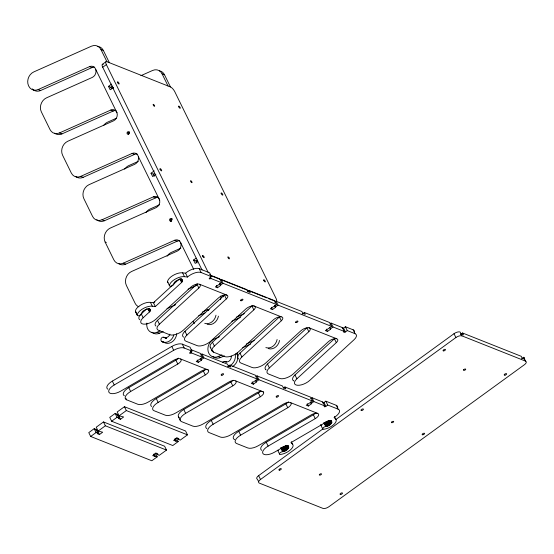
<?xml version="1.0" encoding="UTF-8"?>
<svg xmlns="http://www.w3.org/2000/svg" width="554" height="554" viewBox="0 0 554 554"><rect width="100%" height="100%" fill="white"/><g stroke="black" fill="none" stroke-linecap="round" stroke-linejoin="round"><path stroke-width="0.83" d="M342.753 328.467A1.191 0.526 -26.1 0 0 343.577 328.065L345.398 326.742L353.12 329.81L355.01 333.667A9.556 4.19 -26.1 0 1 354.041 339.734L309.7 380.439A9.556 4.19 -26.1 0 1 296.217 385.009L295.905 384.891A9.556 4.19 -26.1 0 1 296.875 378.818L336.306 342.621A5.969 2.618 -26.1 0 0 336.16 338.646A5.969 2.618 -26.1 0 0 328.404 341.659L293.274 373.908A9.556 4.19 -26.1 0 1 279.659 378.437L268.413 373.964A9.556 4.19 -26.1 0 1 269.382 367.898L308.813 331.701A5.969 2.618 -26.1 0 0 309.79 328.1L308.993 327.781A5.969 2.618 -26.1 0 0 300.912 330.738L265.775 362.988A9.556 4.19 -26.1 0 1 252.167 367.51L240.914 363.043A9.556 4.19 -26.1 0 1 241.883 356.977L281.314 320.773A5.969 2.618 -26.1 0 0 281.169 316.798A5.969 2.618 -26.1 0 0 273.413 319.81L238.282 352.06A9.556 4.19 -26.1 0 1 224.668 356.589L213.422 352.122A9.556 4.19 -26.1 0 1 214.391 346.049L253.822 309.852A5.969 2.618 -26.1 0 0 254.985 306.41L254.798 306.251A5.969 2.618 -26.1 0 0 245.921 308.89L210.79 341.139A9.556 4.19 -26.1 0 1 197.176 345.661L185.922 341.195A9.556 4.19 -26.1 0 1 186.892 335.128L226.323 298.931A5.969 2.618 -26.1 0 0 226.808 295.088L226.51 295.012A5.969 2.618 -26.1 0 0 218.421 297.962L183.291 330.212A9.556 4.19 -26.1 0 1 169.676 334.741L158.43 330.274A9.556 4.19 -26.1 0 1 159.4 324.201L198.831 288.004A5.969 2.618 -26.1 0 0 198.685 284.029A5.969 2.618 -26.1 0 0 190.929 287.041L155.799 319.291A9.556 4.19 -26.1 0 1 143.389 324.111A9.556 4.19 -26.1 0 1 143.154 317.747L149.435 311.978C153.049 306.556 141.36 309.582 141.685 313.654A2.382 1.046 -26.1 0 1 140.404 315.06L139.864 315.351A2.382 1.046 -26.1 0 1 137.35 315.364L135.418 311.369L137.337 315.212M137.309 315.226A9.556 4.19 -26.1 0 1 139.518 311.237L140.3 310.538A9.556 4.19 -26.1 0 1 152.308 306.203L155.328 306.57L181.601 282.457C185.216 277.014 173.499 280.082 173.845 284.126A2.382 1.046 -26.1 0 1 171.74 285.947A2.382 1.046 -26.1 0 1 169.51 285.836L167.585 281.841A9.556 4.19 -26.1 0 1 172.896 275.511A9.556 4.19 -26.1 0 1 182.585 272.824L185.604 273.191A9.556 4.19 -26.1 0 1 199.211 268.662L209.627 272.797L211.51 276.654L209.689 277.983A1.191 0.526 -26.1 0 0 209.391 278.884A1.191 0.526 -26.1 0 0 210.908 278.468L221.676 282.741L215.368 286.896L217.507 287.748L220.693 285.428L219.938 283.883M291.321 441.753L292.45 444.073A9.556 4.19 -26.1 0 1 288.26 451.503L287.242 452.112A9.556 4.19 -26.1 0 1 280.788 454.412L280.532 454.432A2.382 1.046 -26.1 0 1 279.818 453.137L280.179 452.77A2.382 1.046 -26.1 0 1 282.311 451.704C288.634 451.676 291.716 442.881 283.011 447.237L274.583 452.147A9.556 4.19 -26.1 0 1 263.198 453.885A9.556 4.19 -26.1 0 1 268.136 446.109L315.254 418.637A5.969 2.618 -26.1 0 0 318.342 413.769A5.969 2.618 -26.1 0 0 311.223 414.856L258.337 445.693A9.556 4.19 -26.1 0 1 247.818 447.964L236.572 443.498A9.556 4.19 -26.1 0 1 240.644 435.181L287.761 407.709A5.969 2.618 -26.1 0 0 290.649 402.696L290.428 402.571A5.969 2.618 -26.1 0 0 283.731 403.935L230.845 434.772A9.556 4.19 -26.1 0 1 220.326 437.044L209.08 432.577A9.556 4.19 -26.1 0 1 213.145 424.26L260.262 396.789A5.969 2.618 -26.1 0 0 262.354 391.456L262.021 391.408A5.969 2.618 -26.1 0 0 256.232 393.008L203.346 423.845A9.556 4.19 -26.1 0 1 192.827 426.116L181.58 421.649A9.556 4.19 -26.1 0 1 185.652 413.332L232.77 385.861A5.969 2.618 -26.1 0 0 235.859 381L263.351 391.92M334.457 416.601L335.586 418.921A9.556 4.19 -26.1 0 1 333.64 424.683A9.556 4.19 -26.1 0 1 323.924 429.26L323.668 429.281A2.382 1.046 -26.1 0 1 322.823 428.166A2.382 1.046 -26.1 0 1 325.447 426.552C331.777 426.525 334.858 417.73 326.154 422.086L290.912 442.625L292.45 444.073M169.926 334.145C169.24 336.652 166.228 338.639 163.776 337.227A2.382 1.987 -68.3 0 0 161.747 337.788L161.359 338.265A2.382 1.987 -68.3 0 0 161.713 341.465L164.372 342.587A9.556 7.978 -68.3 0 0 170.348 342.794L171.338 342.33A9.556 7.978 -68.3 0 0 176.712 333.695M164.372 342.587L164.15 342.434A2.382 1.987 -68.3 0 1 163.776 342.053M225.118 361.63L226.357 362.087L224.896 361.513A2.382 1.987 -68.3 0 0 222.867 362.074L222.479 362.551M282.561 451.669L280.684 447.791M325.704 426.518L323.827 422.64M140.55 314.596A9.556 4.19 -26.1 0 1 141.263 313.889L146.914 308.703M135.418 311.369A9.556 4.19 -26.1 0 1 137.627 307.38L138.41 306.681A9.556 4.19 -26.1 0 1 150.418 302.352L153.437 302.719L178.457 279.749M155.944 326.105A9.556 4.19 -26.1 0 1 157.509 320.351L196.94 284.147A5.969 2.618 -26.1 0 0 197.259 283.842M183.665 337.164A9.556 4.19 -26.1 0 1 185.001 331.271L224.439 295.074A5.969 2.618 -26.1 0 0 225.035 294.458M210.839 347.877A9.556 4.19 -26.1 0 1 212.501 342.192L251.931 305.995A5.969 2.618 -26.1 0 0 252.534 305.386M238.539 358.944A9.556 4.19 -26.1 0 1 239.993 353.12L279.431 316.923A5.969 2.618 -26.1 0 0 279.742 316.611M265.643 369.566A9.556 4.19 -26.1 0 1 267.492 364.04L306.923 327.843L308.813 331.701M293.322 380.646A9.556 4.19 -26.1 0 1 294.984 374.968L334.415 338.764A5.969 2.618 -26.1 0 0 335.018 338.155M102.303 64.389L105.953 61.743M202.058 270.02L102.719 67.242L106.361 64.596A4.778 1.586 54 0 1 106.915 61.709L100.946 49.528A9.556 7.978 -68.3 0 0 91.514 46.162L33.766 71.93A9.556 7.978 -68.3 0 0 28.524 85.69L28.76 86.175A9.556 7.978 -68.3 0 0 38.198 89.54L40.636 90.51L91.992 67.595A5.969 4.986 -68.3 0 1 94.651 67.214M113.335 87.421L110.142 89.741L108.487 86.369L111.679 84.049M108.487 86.369L110.932 87.338L112.843 85.946M128.106 133.119L129.504 132.101M128.66 133.396L129.227 132.988L128.009 132.496M155.875 174.268L152.689 176.581L151.034 173.215L154.227 170.895M151.034 173.215L153.472 174.185L154.753 173.257M170.639 219.938L172.038 218.92M171.193 220.215L171.761 219.806M197.764 261.536L195.209 263.392L193.561 260.02L196.109 258.164M193.561 260.02L195.998 260.989L197.279 260.061M219.557 283.731L220.312 285.275L223.047 283.288L276.654 304.582L270.352 308.737L272.485 309.589L275.677 307.269L274.923 305.725M247.922 291.639L249.321 290.621L274.77 300.732L276.654 304.582M107.871 389.227A9.556 4.19 -26.1 0 1 112.344 381.104L171.809 346.43A9.556 4.19 -26.1 0 1 182.328 344.159L190.05 347.226L191.933 351.084L190.112 352.406A1.191 0.526 -26.1 0 0 189.814 353.313A1.191 0.526 -26.1 0 0 191.331 352.891L202.542 357.344L196.234 361.499L198.374 362.344L201.559 360.031L200.804 358.486M156.685 453.068L157.44 454.612L159.275 455.34L166.512 450.083L164.621 446.226L103.48 421.94L96.244 427.189L98.134 431.047L102.67 432.21L99.485 434.523L97.345 433.678L97.913 433.263L96.029 429.405L94.194 428.678L88.778 432.605L90.669 436.462L151.817 460.762L157.225 456.828L155.335 452.971M177.654 437.84L178.409 439.384L180.237 440.111L187.474 434.855L185.583 430.998L124.442 406.705L117.213 411.961L119.096 415.819L123.632 416.982L120.447 419.295L118.307 418.45L118.875 418.035L116.991 414.177L115.156 413.45L109.747 417.377L111.631 421.234L172.779 445.534L178.187 441.6L176.297 437.743M95.461 429.821L96.029 429.405M116.423 414.593L116.991 414.177M200.659 355.031L202.03 354.034L227.486 364.151L228.428 366.076L230.873 367.046L229.931 365.121L227.833 366.644M274.777 302.269L276.141 301.279L301.875 311.5L302.816 313.425L305.261 314.395L304.312 312.47L302.214 313.993M90.669 436.462L96.181 432.466M98.134 431.047L105.371 425.791L166.512 450.083M111.631 421.234L117.143 417.231M119.096 415.819L126.333 410.562L187.474 434.855M200.423 358.334L201.178 359.878L203.914 357.891L257.548 379.199L251.246 383.347L253.379 384.199L256.571 381.879L255.809 380.342M274.542 305.579L275.296 307.117L278.032 305.129L331.659 326.438L325.357 330.593L327.49 331.444L330.683 329.124L329.547 327.428M255.664 376.879L257.035 375.889L282.478 385.993L283.419 387.925L285.864 388.894L284.922 386.969L283.523 387.98M329.782 324.125L331.147 323.127L342.358 327.58L344.242 331.437A1.191 0.526 -26.1 0 0 343.944 332.345A1.191 0.526 -26.1 0 0 345.467 331.922L347.289 330.599L355.01 333.667M255.429 380.189L256.19 381.734L258.919 379.746L312.532 401.041L306.224 405.196L308.356 406.04L311.549 403.728L310.794 402.183M330.302 328.972L333.037 326.985L344.242 331.437M157.44 454.612L158.008 454.197L155.875 453.345L152.682 455.665L157.225 456.828M178.409 439.384L178.977 438.969L176.837 438.117L173.651 440.437L178.187 441.6M310.649 398.721L312.013 397.73L322.781 402.01L324.665 405.867A1.191 0.526 -26.1 0 0 324.367 406.768A1.191 0.526 -26.1 0 0 325.891 406.352L327.712 405.029L338.12 409.164A9.556 4.19 -26.1 0 1 334.055 417.474L335.586 418.921M310.413 402.031L311.168 403.575L313.903 401.588L324.665 405.867M322.67 402.952A1.191 0.526 -26.1 0 0 324 402.495L325.821 401.172L336.236 405.306A9.556 4.19 -26.1 0 1 337.67 407.772M258.365 481.177L257.416 479.245A4.778 2.098 -26.1 0 1 258.621 475.63L323.051 428.824M335.655 419.669L454.003 333.702A4.778 2.091 -26.1 0 1 460.097 332.019L461.981 335.876L525.566 361.139A4.778 2.091 -26.1 0 1 524.361 364.754L328.979 506.681A4.778 2.091 -26.1 0 1 322.892 508.364L259.307 483.102A4.778 2.091 -26.1 0 1 260.512 479.48L455.894 337.552A4.778 2.091 -26.1 0 1 461.981 335.876M460.457 334.505L462.535 332.989L521.238 356.312L522.18 358.237L524.624 359.207M521.584 358.805L523.675 357.282L525.566 361.139M327.206 426.13L325.323 422.266L327.954 420.929L329.838 424.786M235.859 381A5.969 2.618 -26.1 0 0 228.74 382.087L175.853 412.924A9.556 4.19 -26.1 0 1 165.334 415.195L154.088 410.729A9.556 4.19 -26.1 0 1 158.153 402.412L205.271 374.94A5.969 2.618 -26.1 0 0 208.166 369.927L207.362 369.608A5.969 2.618 -26.1 0 0 201.241 371.166L148.354 401.996A9.556 4.19 -26.1 0 1 137.835 404.275L126.589 399.801A9.556 4.19 -26.1 0 1 130.661 391.491L177.779 364.02A5.969 2.618 -26.1 0 0 180.867 359.151A5.969 2.618 -26.1 0 0 173.748 360.239L120.862 391.076A9.556 4.19 -26.1 0 1 110.343 393.347L110.038 393.222A9.556 4.19 -26.1 0 1 114.228 384.961L173.7 350.287A9.556 4.19 -26.1 0 1 184.212 348.016L191.933 351.084M124.373 395.791A9.556 4.19 -26.1 0 1 128.77 387.634L175.888 360.162A5.969 2.618 -26.1 0 0 178.45 358.113M151.574 406.539A9.556 4.19 -26.1 0 1 156.27 398.555L203.387 371.083A5.969 2.618 -26.1 0 0 205.666 369.345M179.212 417.557A9.556 4.19 -26.1 0 1 183.762 409.475L230.879 382.004A5.969 2.618 -26.1 0 0 233.165 380.266M206.317 428.18A9.556 4.19 -26.1 0 1 211.261 420.403L258.379 392.931A5.969 2.618 -26.1 0 0 260.345 391.498M234.065 439.308A9.556 4.19 -26.1 0 1 238.753 431.324L285.871 403.852A5.969 2.618 -26.1 0 0 288.433 401.802M261.779 450.374A9.556 4.19 -26.1 0 1 266.245 442.251L313.37 414.78A5.969 2.618 -26.1 0 0 315.648 413.035M283.523 451.448L281.64 447.59L284.327 446.399L286.217 450.257M229.086 366.083L229.024 366.111A9.556 7.978 -68.3 0 1 228.006 366.443M38.198 89.54L89.547 66.625L91.992 67.595M111.278 88.903L113.618 87.857M140.924 75.669L152.634 70.448A9.556 7.978 -68.3 0 1 162.066 73.814L164.51 74.783L170.48 86.978M89.547 66.625A5.969 4.986 -68.3 0 1 95.842 69.825A5.969 4.986 -68.3 0 1 92.227 77.449L46.474 97.864A9.556 7.978 -68.3 0 0 41.328 111.825L50.026 129.581A9.556 7.978 -68.3 0 0 59.465 132.946L110.814 110.031A5.969 4.986 -68.3 0 1 116.354 111.52L116.977 112.774A5.969 4.986 -68.3 0 1 113.494 120.862L67.74 141.277A9.556 7.978 -68.3 0 0 62.595 155.238L71.293 172.993A9.556 7.978 -68.3 0 0 80.732 176.359L83.169 177.328L134.525 154.414A5.969 4.986 -68.3 0 1 137.184 154.033M54.562 133.175A9.556 7.978 -68.3 0 0 61.903 133.923L113.258 111.008A5.969 4.986 -68.3 0 1 115.918 110.627M116.271 118.286L107.594 122.157A9.556 7.978 -68.3 0 0 103.646 125.439M80.732 176.359L132.081 153.444L134.525 154.414M138.327 161.339L128.86 165.563A9.556 7.978 -68.3 0 0 125.114 168.582M132.081 153.444A5.969 4.986 -68.3 0 1 138.375 156.643A5.969 4.986 -68.3 0 1 134.761 164.268L89.007 184.69A9.556 7.978 -68.3 0 0 83.862 198.644L92.56 216.406A9.556 7.978 -68.3 0 0 101.998 219.772L153.347 196.857A5.969 4.986 -68.3 0 1 158.61 197.979L158.887 198.339A5.969 4.986 -68.3 0 1 156.027 207.681L110.274 228.096A9.556 7.978 -68.3 0 0 105.128 242.056L113.826 259.812A9.556 7.978 -68.3 0 0 123.258 263.178L125.703 264.147L177.058 241.232A5.969 4.986 -68.3 0 1 179.718 240.852M97.449 220.257A9.556 7.978 -68.3 0 0 104.436 220.741L155.792 197.826A5.969 4.986 -68.3 0 1 158.008 197.397M159.594 204.751L150.127 208.976A9.556 7.978 -68.3 0 0 145.993 212.542M123.258 263.178L174.614 240.263A5.969 4.986 -68.3 0 1 180.604 242.562L193.768 269.438M180.86 248.164L171.394 252.389A9.556 7.978 -68.3 0 0 167.073 256.232M153.216 302.713L154.801 302.006M188.055 289.23L196.746 285.352M167.01 308.578L175.687 304.707M146.865 323.093A9.556 7.978 -68.3 0 0 157.094 332.241L160.071 330.911M202.501 311.978L207.168 309.901L209.204 309.734M152.648 332.795A9.556 7.978 -68.3 0 0 159.538 333.21L163.257 331.548M198.72 315.725L204.945 312.948M236.461 317.13L244.362 313.606M231.794 321.272L240.484 317.394M219.446 336.742L213.927 339.207A9.556 7.978 -68.3 0 0 208.145 351.402A9.556 7.978 -68.3 0 0 218.214 356.527L220.658 357.496L224.377 355.841M218.214 356.527L221.932 354.872M246.509 343.902L254.286 340.433M242.735 347.649L250.512 344.179M167.585 281.841L167.62 281.979A2.382 1.046 -26.1 0 0 168.091 282.339M169.476 285.698L169.503 285.691A9.556 4.19 -26.1 0 1 174.787 279.368A9.556 4.19 -26.1 0 1 184.468 276.681L187.487 277.048A9.556 4.19 -26.1 0 1 201.102 272.52L211.51 276.654M100.946 49.528L103.39 50.497L109.36 62.685M106.915 61.709L170.5 86.971A4.778 1.586 54 0 1 174.829 91.798L276.072 298.461A4.778 1.586 54 0 1 275.518 301.341L273.053 300.372M110.814 110.031L113.258 111.008M59.465 132.946L61.903 133.923M153.347 196.857L155.792 197.826M461.039 333.951L463.483 334.921L462.535 332.989M174.614 240.263L177.058 241.232M101.998 219.772L104.436 220.741M210.562 275.22L219.786 278.884L221.676 282.741M304.312 312.47L329.775 322.58L331.659 326.438M212.542 276.328L266.772 297.872M268.365 298.502L272.339 300.081M220.312 285.275L220.693 285.428M275.296 307.117L275.677 307.269M105.128 242.056L106.347 242.541M199.578 284.271L226.794 295.088M253.677 305.877L281.169 316.798M308.993 327.781L336.493 338.702M207.168 309.901L208.387 310.385M235.699 353.833L237.534 354.56A9.556 7.978 -68.3 0 1 232.458 366.616M157.094 332.241L159.538 333.21M165.369 337.698L166.588 338.182M191.047 349.671L200.652 353.487L202.542 357.344M229.931 365.121L255.657 375.342L257.548 379.199M284.922 386.969L310.642 397.183L312.532 401.041M164.386 342.559L161.948 341.589A9.556 7.978 -68.3 0 0 167.91 341.825L168.894 341.361A9.556 7.978 -68.3 0 0 173.824 335.059M201.178 359.878L201.559 360.031M256.19 381.734L256.571 381.879M311.168 403.575L311.549 403.728M290.428 402.571L317.65 413.381M180.673 358.999L208.166 369.927M117.136 414.877L118.556 415.438L120.447 419.295M118.875 418.035L117.046 417.307L115.156 413.45M96.167 430.105L97.594 430.666L99.485 434.523M97.913 433.263L96.084 432.536L94.194 428.678M225.132 361.603C228.435 363.209 231.842 359.345 231.281 356.111M454.003 333.702L455.894 337.552M345.398 326.742L347.289 330.599M343.577 328.065L345.467 331.922M331.147 323.127L333.037 326.985M334.415 338.764L336.306 342.621M326.361 329.124L327.49 331.444M276.141 301.279L278.032 305.129M162.066 73.814L168.035 86.008M279.431 316.923L281.314 320.773M271.356 307.276L272.485 309.589M312.013 397.73L313.903 401.588M294.984 374.968L296.875 378.818M307.228 403.728L308.356 406.04M249.321 290.621L250.269 292.547L247.825 291.577L246.883 289.652L221.157 279.431L223.047 283.288M251.931 305.995L253.822 309.852M267.492 364.04L269.382 367.898M224.439 295.074L226.323 298.931M216.372 285.428L217.507 287.748M106.361 64.596L207.605 271.259A4.778 1.586 54 0 0 208.512 272.803M210.153 276.924L210.908 278.468M257.035 375.889L258.919 379.746M110.932 87.338L111.589 88.688M153.472 174.185L154.469 176.207M195.998 260.989L196.995 263.012M199.211 268.662L201.102 272.52M239.993 353.12L241.883 356.977M252.243 381.886L253.379 384.199M116.388 111.569L116.977 112.774M95.71 69.361L116.354 111.52M138.375 156.643L159.642 200.056M196.94 284.147L198.831 288.004M185.604 273.191L187.487 277.048M182.585 272.824L184.468 276.681M181.871 279.216L182.626 280.76M181.414 278.759L182.55 281.072M212.501 342.192L214.391 346.049M181.276 279.091L182.404 281.404M180.687 278.662L182.197 281.751M180.417 279.015L181.927 282.097M179.711 278.6L181.601 282.457M212.667 350.578L213.422 352.122M210.236 347.164L212.127 351.021M193.187 321.334L194.322 323.654M202.03 354.034L203.914 357.891M258.621 475.63L260.512 479.48M185.001 331.271L186.892 335.128M197.238 360.031L198.374 362.344M153.437 302.719L155.328 306.57M150.418 302.352L152.308 306.203M157.509 320.351L159.4 324.201M149.705 308.744L150.459 310.288M149.628 309.056L150.383 310.6M149.109 308.62L150.245 310.933M148.901 308.959L150.037 311.272M148.25 308.543L149.76 311.625M147.925 308.897L149.435 311.978M141.263 313.889L143.154 317.747M175.223 438.56L176.352 440.873M174.655 438.969L175.784 441.282M154.261 453.788L155.39 456.101M153.693 454.197L154.822 456.51M124.442 406.705L126.333 410.562M103.48 421.94L105.371 425.791M336.236 405.306L338.12 409.164M325.821 401.172L327.712 405.029M324 402.495L325.891 406.352M331.133 420.548L331.888 422.093M331.091 420.846L331.846 422.39M330.613 420.396L331.742 422.709M330.44 420.735L331.576 423.048M330.205 421.082L331.334 423.394M329.533 420.666L331.043 423.748M329.18 421.019L330.69 424.101M328.397 420.59L330.288 424.447M327.469 421.248L329.353 425.105M326.957 421.546L328.841 425.403M326.417 421.823L328.307 425.68M325.87 422.058L327.76 425.922M326.659 426.296L324.776 422.439L324.242 422.57L326.126 426.428M322.691 428.941L320.801 425.084A2.382 1.046 -26.1 0 1 320.835 424.489M313.37 414.78L315.254 418.637M285.871 403.852L287.761 407.709M287.962 445.423L288.717 446.967M287.99 445.7L288.745 447.244M287.955 445.998L288.71 447.542M287.471 445.548L288.606 447.861M287.304 445.887L288.433 448.2M286.688 445.458L288.198 448.546M286.39 445.818L287.9 448.899M285.663 445.395L287.547 449.252M287.145 449.599L285.262 445.741L284.811 446.081L286.702 449.938M258.379 392.931L260.262 396.789M283.814 446.697L285.705 450.554M283.281 446.974L285.172 450.831M282.734 447.21L284.624 451.074M282.187 447.417L284.07 451.281M170.307 219.848L171.061 221.392M281.107 447.722L282.99 451.579M279.548 454.093L277.665 450.236A2.382 1.046 -26.1 0 0 278.198 450.554M266.245 442.251L268.136 446.109M230.879 382.004L232.77 385.861M238.753 431.324L240.644 435.181M203.387 371.083L205.271 374.94M190.576 351.347L191.331 352.891M182.328 344.159L184.212 348.016M211.261 420.403L213.145 424.26M171.809 346.43L173.7 350.287M175.888 360.162L177.779 364.02M183.762 409.475L185.652 413.332M178.381 416.65L180.265 420.507M156.27 398.555L158.153 402.412M128.77 387.634L130.661 391.491M125.834 398.257L126.589 399.801M112.344 381.104L114.228 384.961M180.604 242.562L180.77 243.005A5.969 4.986 -68.3 0 1 177.294 251.094L131.54 271.508A9.556 7.978 -68.3 0 0 126.395 285.462L135.093 303.225A9.556 7.978 -68.3 0 0 138.874 306.812M237.126 352.905L237.534 354.56M135.446 311.355L135.46 311.507A2.382 1.046 -26.1 0 0 135.924 311.867M523.675 357.288A4.778 2.091 -26 0 1 524.34 358.743M234.681 439.641A9.556 4.19 -26.1 0 1 234.515 439.564M260.941 390.882A5.969 2.618 -26.1 0 1 260.657 391.186M206.857 428.567A9.556 4.19 -26.1 0 1 206.711 428.477M322.317 402.543A1.191 0.526 -26.1 0 1 322.781 402.01M321.784 425.424A2.382 1.046 -26.1 0 1 321.008 425.285M353.12 329.81A9.556 4.19 -26.1 0 1 354.574 332.199M139.843 319.741A9.556 4.19 -26.1 0 1 140.231 314.956M266.149 369.934A9.556 4.19 -26.1 0 1 265.927 369.802M293.89 380.979A9.556 4.19 -26.1 0 1 293.641 380.861M342.143 327.76A1.191 0.526 -26.1 0 1 342.358 327.58M211.933 276.086A4.778 1.586 54 0 1 209.654 274.265M102.719 67.242A4.778 1.586 54 0 1 103.273 64.361M124.726 169.129A9.556 7.978 -68.3 0 1 124.913 168.852M220.658 357.496A9.556 7.978 -68.3 0 1 212.965 356.464M159.358 70.815A9.556 7.978 -68.3 0 1 164.51 74.783M277.118 339.491A9.556 7.978 -68.3 0 1 265.858 347.607M235.318 354.692A9.556 7.978 -68.3 0 1 230.014 365.647M279.562 340.461A9.556 7.978 -68.3 0 1 268.302 348.584M97.636 46.46A9.556 7.978 -68.3 0 1 103.39 50.497M223.027 295.109A9.556 7.978 -68.3 0 1 223.324 296.875M152.239 332.504A9.556 7.978 -68.3 0 1 151.851 332.178M125.703 264.147A9.556 7.978 -68.3 0 1 118.362 263.406M97.269 220.125A9.556 7.978 -68.3 0 1 96.756 219.709M83.169 177.328A9.556 7.978 -68.3 0 1 76.362 176.961M76.182 176.844A9.556 7.978 -68.3 0 1 75.656 176.449M40.636 90.51A9.556 7.978 -68.3 0 1 33.649 90.025M33.469 89.9A9.556 7.978 -68.3 0 1 32.956 89.485M32.485 89.021A9.556 7.978 -68.3 0 1 32.333 88.855M220.88 295.905A9.556 7.978 -68.3 0 1 220.499 299.596M128.438 134.303A1.343 1.122 -68.3 0 1 129.324 132.157M171.165 221.358A1.343 1.122 -68.3 0 1 172.155 218.955M218.442 316.175A9.556 7.978 -68.3 0 1 207.182 324.291M165.168 338.175A2.382 1.987 -68.3 0 1 166.221 338.196M215.998 315.205A9.556 7.978 -68.3 0 1 204.738 323.321M164.012 337.317L166.442 338.314L164.012 337.317M391.595 422.141L391.505 422.314A1.191 0.526 -26.1 0 0 392.364 422.66L392.654 422.557A1.191 0.526 -26.1 0 0 393.562 421.899L393.659 421.719A1.191 0.526 -26.1 0 0 392.793 421.379L392.509 421.476A1.191 0.526 -26.1 0 0 391.595 422.141M463.622 369.816L463.532 369.989A1.191 0.526 -26.1 0 0 464.397 370.335L464.681 370.238A1.191 0.526 -26.1 0 0 465.595 369.573L465.685 369.4A1.191 0.526 -26.1 0 0 464.82 369.054L464.536 369.151A1.191 0.526 -26.1 0 0 463.622 369.816M319.457 474.522L319.353 474.702A1.191 0.526 -26.1 0 0 319.457 475.09L319.637 475.145A1.191 0.526 -26.1 0 0 321.362 474.369L321.472 474.189A1.191 0.526 -26.1 0 0 321.362 473.802L321.188 473.746A1.191 0.526 -26.1 0 0 319.457 474.522M153.458 104.387L153.306 104.346A1.191 0.395 54 0 0 153.555 105.544L153.742 105.786A1.191 0.395 54 0 0 154.324 106.285L154.476 106.326A1.191 0.395 54 0 0 154.227 105.128L154.04 104.886A1.191 0.395 54 0 0 153.458 104.387M191.58 181.4L191.386 181.165A1.191 0.395 54 0 0 190.521 180.819L190.521 180.985A1.191 0.395 54 0 0 190.998 181.947L191.192 182.183A1.191 0.395 54 0 0 192.051 182.529L192.051 182.363A1.191 0.395 54 0 0 191.58 181.4M228.906 257.589L228.712 257.354A1.191 0.395 54 0 0 227.846 257.008L227.846 257.174A1.191 0.395 54 0 0 228.317 258.136L228.511 258.372A1.191 0.395 54 0 0 229.377 258.718L229.377 258.552A1.191 0.395 54 0 0 228.906 257.589M340.786 494.424A1.343 0.589 -26.1 0 0 342.483 493.102A1.343 0.589 -26.1 0 0 340.509 493.427A1.343 0.589 -26.1 0 0 340.786 494.424M279.618 470.138A1.343 0.589 -26.1 0 0 281.314 468.822A1.343 0.589 -26.1 0 0 279.341 469.141A1.343 0.589 -26.1 0 0 279.618 470.138M422.889 434.779A1.343 0.589 -26.1 0 0 424.586 433.463A1.343 0.589 -26.1 0 0 422.612 433.782A1.343 0.589 -26.1 0 0 422.889 434.779M504.957 375.162A1.343 0.589 -26.1 0 0 506.654 373.846A1.343 0.589 -26.1 0 0 504.68 374.165A1.343 0.589 -26.1 0 0 504.957 375.162M443.789 350.883A1.343 0.589 -26.1 0 0 445.485 349.567A1.343 0.589 -26.1 0 0 443.512 349.886A1.343 0.589 -26.1 0 0 443.789 350.883M361.727 410.5A1.343 0.589 -26.1 0 0 363.424 409.184A1.343 0.589 -26.1 0 0 361.443 409.503A1.343 0.589 -26.1 0 0 361.727 410.5M221.946 375.238A1.343 0.589 -26.1 0 0 223.581 373.908A1.343 0.589 -26.1 0 0 221.572 374.289A1.343 0.589 -26.1 0 0 221.946 375.238M276.938 397.086A1.343 0.589 -26.1 0 0 278.572 395.757A1.343 0.589 -26.1 0 0 276.564 396.138A1.343 0.589 -26.1 0 0 276.938 397.086M296.065 322.615A1.343 0.589 -26.1 0 0 297.962 321.382A1.343 0.589 -26.1 0 0 296.161 321.465A1.343 0.589 -26.1 0 0 296.065 322.615M241.073 300.767A1.343 0.589 -26.1 0 0 242.971 299.534A1.343 0.589 -26.1 0 0 241.17 299.624A1.343 0.589 -26.1 0 0 241.073 300.767M117.503 82.428A1.343 0.443 54 0 0 119.006 84.028A1.343 0.443 54 0 0 118.341 82.276A1.343 0.443 54 0 0 117.503 82.428M178.644 106.707A1.343 0.443 54 0 0 180.147 108.3A1.343 0.443 54 0 0 179.475 106.555A1.343 0.443 54 0 0 178.644 106.707M160.051 169.275A1.343 0.443 54 0 0 161.553 170.867A1.343 0.443 54 0 0 160.882 169.122A1.343 0.443 54 0 0 160.051 169.275M202.577 256.08A1.343 0.443 54 0 0 204.08 257.679A1.343 0.443 54 0 0 203.408 255.927A1.343 0.443 54 0 0 202.577 256.08M263.718 280.352A1.343 0.443 54 0 0 265.214 281.951A1.343 0.443 54 0 0 264.549 280.199A1.343 0.443 54 0 0 263.718 280.352M221.191 193.547A1.343 0.443 54 0 0 222.687 195.147A1.343 0.443 54 0 0 222.022 193.394A1.343 0.443 54 0 0 221.191 193.547M128.819 133.957A1.343 1.122 -68.3 0 0 128.687 131.72A1.343 1.122 -68.3 0 0 127.025 133.209A1.343 1.122 -68.3 0 0 128.819 133.957M171.352 220.783A1.343 1.122 -68.3 0 0 171.221 218.539A1.343 1.122 -68.3 0 0 169.559 220.028A1.343 1.122 -68.3 0 0 171.352 220.783"/></g></svg>
